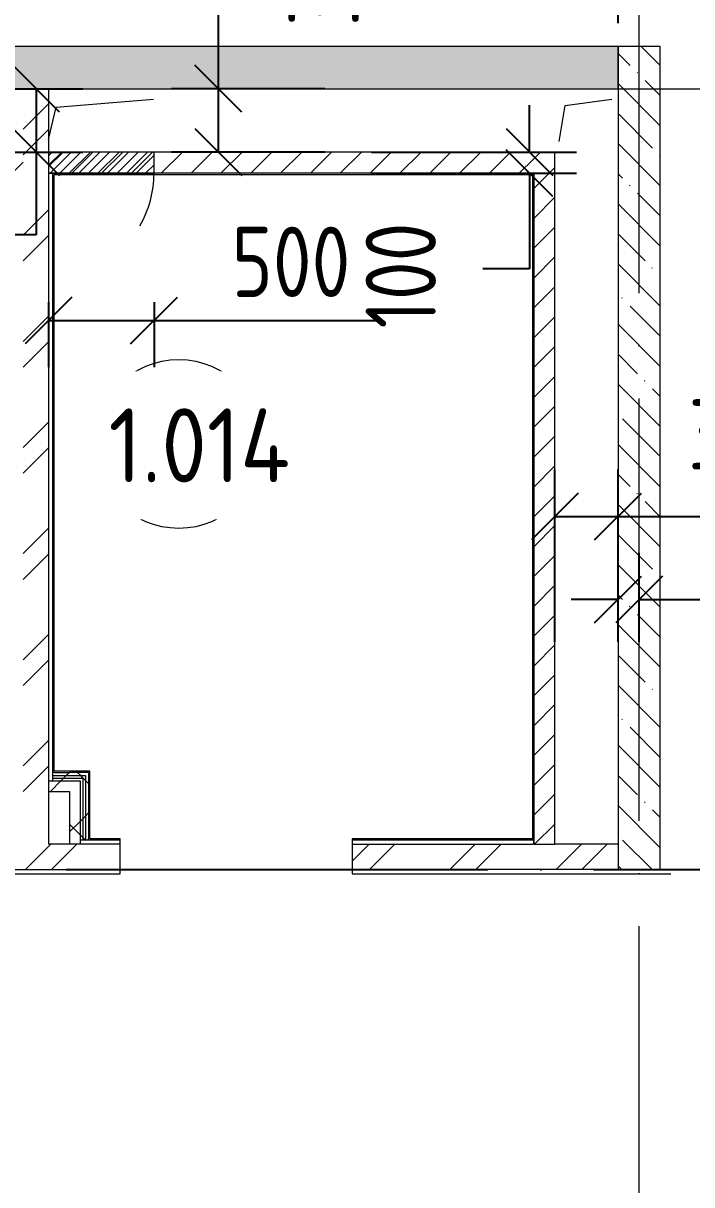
# Model space of a CAD drawing. Header units: millimetres. Extents: x -68946 to 288321, y -402657 to 324925.
# Drawn here: x 66230 to 69399, y 53181 to 58685 of the extents above; entities that cross this region are included whole.
import ezdxf

# ---------------------------------------------------------------- set-up
doc = ezdxf.new("R2010")
doc.units = ezdxf.units.MM
doc.linetypes.add('ADSK_Линия сетки', pattern=[2500, 2000, -250, 0, -250])
doc.layers.get('Defpoints').update_dxf_attribs({"color": 250})
for name, color, linetype, lineweight in [('A-____-____-DIMS', 250, 'Continuous', 9), ('A-AREA-____-IDEN', 250, 'Continuous', 9), ('A-DETL-GENF-OTLN', 250, 'Continuous', 5), ('A-DOOR-____-MCUT', 250, 'Continuous', 5), ('A-DOOR-____-OTLN', 250, 'Continuous', 5), ('A-GLAZ-____-OTLN', 250, 'Continuous', 5), ('A-WALL-____-MCUT', 250, 'Continuous', 13), ('A-WALL-____-PATT', 250, 'Continuous', 13), ('A-WALL-FNSH-MCUT', 250, 'Continuous', 13), ('I-WALL-____-OTLN', 250, 'Continuous', 9), ('S-GRID-____-OTLN', 250, 'Continuous', 9)]:
    doc.layers.add(name, color=color, linetype=linetype, lineweight=lineweight)
doc.styles.add('ISOCPEUR_1', font='isocpeur.ttf', dxfattribs={"width": 0.9, "height": 250})
doc.styles.get("Standard").update_dxf_attribs({"font": 'ГОСТ тип А.ttf'})
doc.dimstyles.new('А3', dxfattribs={"dimtxt": 333, "dimasz": 222, "dimexe": 222, "dimexo": 111, "dimgap": 111, "dimtad": 1, "dimtoh": 1, "dimdec": 0, "dimrnd": 0.0015, "dimzin": 0, "dimdsep": 46, "dimtxsty": 'Standard', "dimblk": 'OBLIQUE', "dimcen": 0, "dimclrd": 7, "dimclre": 7, "dimclrt": 7, "dimadec": 0, "dimazin": 0, "dimtfac": 1, "dimtdec": 0, "dimtofl": 0, "dimtmove": 0, "dimatfit": 3, "dimfxl": 1, "dimtolj": 1, "dimtzin": 0, "dimarcsym": 0})
pattern_1 = [(45, (0, 0), (-251.4472, 251.4472), []), (45, (0, 381), (-251.4472, 251.4472), [])]
pattern_2 = [(45, (0, 0), (-70.71068, 70.71068), [])]
pattern_3 = [(45, (0, 0), (-141.42136, 141.42136), []), (135, (0, 0), (-141.42136, -141.42136), [])]

# ---------------------------------------------------------------- blocks, each defined once
blk = doc.blocks.new('_Wn_-As_OpeningMEP_floor__Rectangular - _Wn_-As_OpeningMEP_floor__Rectangular-32466855-Кладочный план на отм_ 0_000_ Секция 1_')
at = {"layer": 'A-DETL-GENF-OTLN'}
for p, q in [((-125, -50), (-95.3, 120.3)), ((-95.3, 120.3), (125, 150))]:
    blk.add_line(p, q, dxfattribs=at)
blk = doc.blocks.new('_Wn_-As_OpeningMEP_floor__Rectangular - _Wn_-As_OpeningMEP_floor__Rectangular-V21-Кладочный план на отм_ 0_000_ Секция 1_')
at = {"layer": 'A-DETL-GENF-OTLN'}
for p, q in [((-247.7, -40.1), (-212.2, 112.2)), ((-212.2, 112.2), (250, 150))]:
    blk.add_line(p, q, dxfattribs=at)
blk = doc.blocks.new('АР_Люк - ЛРС_ВК_500х400_наружный_NCS S 1000-N-42722041-Кладочный план на отм_ 0_000_ Секция 1_')
at = {"layer": 'A-DOOR-____-OTLN'}
h = blk.add_hatch(dxfattribs=at)
h.set_pattern_fill('FP_29', color=256, style=0, pattern_type=2)
h.set_pattern_definition([(45, (125, 0), (-22.6274, 22.6274), [])])
h.paths.add_polyline_path([(375, 50), (-125, 50), (-125, -50), (375, -50)])
at = {"layer": 'A-DETL-GENF-OTLN', "lineweight": 9}
for p, q in [((375, 50), (-125, 50)), ((-125, 50), (-125, -50)), ((375, -50), (375, 50)), ((-125, -50), (375, -50))]:
    blk.add_line(p, q, dxfattribs=at)
at = {"layer": 'A-DOOR-____-MCUT'}
blk.add_arc((375, 50), 500, 150, 180, dxfattribs=at)
blk = doc.blocks.new('AAR_СКБ_Марка_Помещения - Номер-17325395-Кладочный план на отм_ 0_000_ Секция 1_')
at = {"layer": 'A-AREA-____-IDEN'}
blk.add_circle((0, 1.502), 4, dxfattribs=at)
blk = doc.blocks.new('_Oblique')
at = {"color": 0, "linetype": 'ByBlock', "lineweight": -2}
blk.add_line((-0.5, -0.5), (0.5, 0.5), dxfattribs=at)
blk = doc.blocks.new('DIMBLOCK172-Кладочный план на отм_ 0_000_ Секция 1_')
at = {"layer": 'A-____-____-DIMS', "color": 7, "lineweight": -2, "transparency": 16777216}
for p, q in [((68630.4, 58075), (68630.4, 58297)), ((67881.2, 58075), (68852.4, 58075)), ((67881.2, 57975), (68852.4, 57975)), ((68630.4, 57975), (68630.4, 57522.2)), ((68630.4, 57522.2), (68408.4, 57522.2))]:
    blk.add_line(p, q, dxfattribs=at)
at = {"layer": 'Defpoints', "color": 0, "transparency": 16777216}
for p in [(67770.2, 58075), (68630.4, 58075), (67770.2, 57975)]:
    blk.add_point(p, dxfattribs=at)
at = {"layer": 'A-____-____-DIMS', "color": 7, "lineweight": -2, "transparency": 16777216, "xscale": 222, "yscale": 222, "zscale": 222}
for p, rotation in [((68630.4, 58075), 270), ((68630.4, 57975), 90)]:
    blk.add_blockref('_Oblique', p, dxfattribs=dict(at, rotation=rotation))
at = {"layer": 'A-____-____-DIMS', "color": 7, "transparency": 16777216, "insert": (67853.4, 57239.1), "char_height": 333, "width": 1.678, "attachment_point": 1, "rotation": 90, "line_spacing_factor": 1.022761}
blk.add_mtext('\\A1;100', dxfattribs=at)
blk = doc.blocks.new('DIMBLOCK173-Кладочный план на отм_ 0_000_ Секция 1_')
at = {"layer": 'A-____-____-DIMS', "color": 7, "lineweight": -2, "transparency": 16777216}
for p, q in [((67155.1, 58375), (67155.1, 58989)), ((67155.1, 58989), (67377.1, 58989)), ((67659.2, 58375), (66933.1, 58375)), ((67155.1, 58075), (67155.1, 58375)), ((67659.2, 58075), (66933.1, 58075))]:
    blk.add_line(p, q, dxfattribs=at)
at = {"layer": 'Defpoints', "color": 0, "transparency": 16777216}
for p in [(67155.1, 58375), (67770.2, 58375), (67770.2, 58075)]:
    blk.add_point(p, dxfattribs=at)
at = {"layer": 'A-____-____-DIMS', "color": 7, "lineweight": -2, "transparency": 16777216, "xscale": 222, "yscale": 222, "zscale": 222}
for p, rotation in [((67155.1, 58375), 90), ((67155.1, 58075), 270)]:
    blk.add_blockref('_Oblique', p, dxfattribs=dict(at, rotation=rotation))
at = {"layer": 'A-____-____-DIMS', "color": 7, "transparency": 16777216, "insert": (67488.1, 58672.7), "char_height": 333, "width": 1.862, "attachment_point": 1, "rotation": 90, "line_spacing_factor": 1.022761}
blk.add_mtext('\\A1;300', dxfattribs=at)
blk = doc.blocks.new('DIMBLOCK178-Кладочный план на отм_ 0_000_ Секция 1_')
at = {"layer": 'A-____-____-DIMS', "color": 7, "lineweight": -2, "transparency": 16777216}
for p, q in [((68750, 55753.5), (68750, 56570.1)), ((69050, 55753.5), (69050, 56570.1)), ((68750, 56348.1), (69050, 56348.1)), ((69050, 56348.1), (70126.7, 56348.1))]:
    blk.add_line(p, q, dxfattribs=at)
at = {"layer": 'Defpoints', "color": 0, "transparency": 16777216}
for p in [(69050, 56348.1), (68750, 55642.5), (69050, 55642.5)]:
    blk.add_point(p, dxfattribs=at)
at = {"layer": 'A-____-____-DIMS', "color": 7, "lineweight": -2, "transparency": 16777216, "xscale": 222, "yscale": 222, "zscale": 222, "rotation": 180}
blk.add_blockref('_Oblique', (68750, 56348.1), dxfattribs=at)
at = {"layer": 'A-____-____-DIMS', "color": 7, "lineweight": -2, "transparency": 16777216, "xscale": 222, "yscale": 222, "zscale": 222}
blk.add_blockref('_Oblique', (69050, 56348.1), dxfattribs=at)
at = {"layer": 'A-____-____-DIMS', "color": 7, "transparency": 16777216, "insert": (69383, 56903.1), "char_height": 333, "width": 1.862, "attachment_point": 1, "line_spacing_factor": 1.022761}
blk.add_mtext('\\A1;300', dxfattribs=at)
blk = doc.blocks.new('DIMBLOCK179-Кладочный план на отм_ 0_000_ Секция 1_')
at = {"layer": 'A-____-____-DIMS', "color": 7, "lineweight": -2, "transparency": 16777216}
for p, q in [((69050, 55753.5), (69050, 56176.5)), ((69150, 55753.5), (69150, 56176.5)), ((69050, 55954.5), (68828, 55954.5)), ((69150, 55954.5), (70382.1, 55954.5))]:
    blk.add_line(p, q, dxfattribs=at)
at = {"layer": 'Defpoints', "color": 0, "transparency": 16777216}
for p in [(69150, 55954.5), (69050, 55642.5), (69150, 55642.5)]:
    blk.add_point(p, dxfattribs=at)
at = {"layer": 'A-____-____-DIMS', "color": 7, "lineweight": -2, "transparency": 16777216, "xscale": 222, "yscale": 222, "zscale": 222}
blk.add_blockref('_Oblique', (69050, 55954.5), dxfattribs=at)
at = {"layer": 'A-____-____-DIMS', "color": 7, "lineweight": -2, "transparency": 16777216, "xscale": 222, "yscale": 222, "zscale": 222, "rotation": 180}
blk.add_blockref('_Oblique', (69150, 55954.5), dxfattribs=at)
at = {"layer": 'A-____-____-DIMS', "color": 7, "transparency": 16777216, "insert": (69705, 56509.5), "char_height": 333, "width": 1.678, "attachment_point": 1, "line_spacing_factor": 1.022761}
blk.add_mtext('\\A1;100', dxfattribs=at)
blk = doc.blocks.new('DIMBLOCK187-Кладочный план на отм_ 0_000_ Секция 1_')
at = {"layer": 'A-____-____-DIMS', "color": 7, "lineweight": -2, "transparency": 16777216}
for p, q in [((65552.5, 58375), (66513.2, 58375)), ((66291.2, 58375), (66291.2, 58075)), ((65552.5, 58075), (66513.2, 58075)), ((66291.2, 58075), (66291.2, 57682.6)), ((66291.2, 57682.6), (66069.2, 57682.6))]:
    blk.add_line(p, q, dxfattribs=at)
at = {"layer": 'Defpoints', "color": 0, "transparency": 16777216}
for p in [(65441.5, 58375), (66291.2, 58375), (65441.5, 58075)]:
    blk.add_point(p, dxfattribs=at)
at = {"layer": 'A-____-____-DIMS', "color": 7, "lineweight": -2, "transparency": 16777216, "xscale": 222, "yscale": 222, "zscale": 222}
for p, rotation in [((66291.2, 58375), 90), ((66291.2, 58075), 270)]:
    blk.add_blockref('_Oblique', p, dxfattribs=dict(at, rotation=rotation))
at = {"layer": 'A-____-____-DIMS', "color": 7, "transparency": 16777216, "insert": (65514.2, 57366.2), "char_height": 333, "width": 1.862, "attachment_point": 1, "rotation": 90, "line_spacing_factor": 1.022761}
blk.add_mtext('\\A1;300', dxfattribs=at)
blk = doc.blocks.new('DIMBLOCK384-Кладочный план на отм_ 0_000_ Секция 1_')
at = {"layer": 'A-____-____-DIMS', "color": 7, "lineweight": -2, "transparency": 16777216}
for p, q in [((63750, 58686), (63750, 60593.3)), ((69050, 58686), (69050, 60593.3)), ((63750, 60371.3), (69050, 60371.3))]:
    blk.add_line(p, q, dxfattribs=at)
at = {"layer": 'Defpoints', "color": 0, "transparency": 16777216}
for p in [(69050, 60371.3), (63750, 58575), (69050, 58575)]:
    blk.add_point(p, dxfattribs=at)
at = {"layer": 'A-____-____-DIMS', "color": 7, "lineweight": -2, "transparency": 16777216, "xscale": 222, "yscale": 222, "zscale": 222, "rotation": 180}
blk.add_blockref('_Oblique', (63750, 60371.3), dxfattribs=at)
at = {"layer": 'A-____-____-DIMS', "color": 7, "lineweight": -2, "transparency": 16777216, "xscale": 222, "yscale": 222, "zscale": 222}
blk.add_blockref('_Oblique', (69050, 60371.3), dxfattribs=at)
at = {"layer": 'A-____-____-DIMS', "color": 7, "transparency": 16777216, "insert": (66400, 60648.8), "char_height": 333, "width": 2.483, "attachment_point": 5}
blk.add_mtext('\\A1;5300', dxfattribs=at)
blk = doc.blocks.new('DIMBLOCK385-Кладочный план на отм_ 0_000_ Секция 1_')
at = {"layer": 'A-____-____-DIMS', "color": 7, "lineweight": -2, "transparency": 16777216}
for p, q in [((69050, 58686), (69050, 60783.3)), ((69150, 60582.3), (69150, 60783.3)), ((69050, 60561.3), (68828, 60561.3)), ((69150, 60561.3), (70382.1, 60561.3))]:
    blk.add_line(p, q, dxfattribs=at)
at = {"layer": 'Defpoints', "color": 0, "transparency": 16777216}
for p in [(69150, 60561.3), (69150, 60471.3), (69050, 58575)]:
    blk.add_point(p, dxfattribs=at)
at = {"layer": 'A-____-____-DIMS', "color": 7, "lineweight": -2, "transparency": 16777216, "xscale": 222, "yscale": 222, "zscale": 222}
blk.add_blockref('_Oblique', (69050, 60561.3), dxfattribs=at)
at = {"layer": 'A-____-____-DIMS', "color": 7, "lineweight": -2, "transparency": 16777216, "xscale": 222, "yscale": 222, "zscale": 222, "rotation": 180}
blk.add_blockref('_Oblique', (69150, 60561.3), dxfattribs=at)
at = {"layer": 'A-____-____-DIMS', "color": 7, "transparency": 16777216, "insert": (69705, 61116.3), "char_height": 333, "width": 1.678, "attachment_point": 1, "line_spacing_factor": 1.022761}
blk.add_mtext('\\A1;100', dxfattribs=at)
blk = doc.blocks.new('DIMBLOCK430-Кладочный план на отм_ 0_000_ Секция 1_')
at = {"layer": 'A-____-____-DIMS', "color": 7, "lineweight": -2, "transparency": 16777216}
for p, q in [((66350, 57364), (66350, 57055.1)), ((66850, 57364), (66850, 57055.1)), ((66350, 57277.1), (66850, 57277.1)), ((66850, 57277.1), (67926.7, 57277.1))]:
    blk.add_line(p, q, dxfattribs=at)
at = {"layer": 'Defpoints', "color": 0, "transparency": 16777216}
for p in [(66350, 57475), (66850, 57475), (66850, 57277.1)]:
    blk.add_point(p, dxfattribs=at)
at = {"layer": 'A-____-____-DIMS', "color": 7, "lineweight": -2, "transparency": 16777216, "xscale": 222, "yscale": 222, "zscale": 222, "rotation": 180}
blk.add_blockref('_Oblique', (66350, 57277.1), dxfattribs=at)
at = {"layer": 'A-____-____-DIMS', "color": 7, "lineweight": -2, "transparency": 16777216, "xscale": 222, "yscale": 222, "zscale": 222}
blk.add_blockref('_Oblique', (66850, 57277.1), dxfattribs=at)
at = {"layer": 'A-____-____-DIMS', "color": 7, "transparency": 16777216, "insert": (67499.4, 57554.6), "char_height": 333, "width": 1.862, "attachment_point": 5}
blk.add_mtext('\\A1;500', dxfattribs=at)

msp = doc.modelspace()

# ---------------------------------------------------------------- hatches: boundary and pattern name
at = {"layer": 'A-WALL-____-PATT', "lineweight": 15}
h = msp.add_hatch(dxfattribs=at)
h.set_pattern_fill('FP_9', color=256, style=0, pattern_type=2)
h.set_pattern_definition([(50, (0, 0), (364.3679, -31.8783), [38.1, -419.1]), (355, (0, 0), (-70.4859, 382.1133), [30.48, -335.28]), (100.451, (30.36, -2.66), (293.885, 350.2334), [32.38, -356.18]), (46.184, (0, 101.6), (542.1585, -84.0858), [57.15, -628.65]), (96.636, (45.2, 94.6), (474.805, 494.8554), [48.57, -534.27]), (351.184, (0, 101.6), (474.8102, 494.85), [45.72, -502.92]), (21, (50.8, 76.2), (303.2285, -204.5305), [38.1, -419.1]), (326, (50.8, 76.2), (123.6039, 368.376), [30.48, -335.28]), (71.451, (76.07, 59.16), (426.8341, 163.8427), [32.38, -356.18]), (37.5, (0, 0), (6.17665, 169.11015), [16.764, -314.452, 16.764, -323.596, -336.55]), (37.5, (0, 0), (6.17665, 169.11015), [-671.576, 16.764, -319.786]), (7.5, (0, 0), (133.63888, 200.3615), [16.764, -177.292, 16.764, -306.832, -128.27]), (7.5, (0, 0), (133.63888, 200.3615), [-517.652, 16.764, -111.506]), (327.5, (-113.28, 0), (271.18182, -11.45836), [16.764, -110.236, 16.764, -379.476, -525.78]), (327.5, (-113.28, 0), (271.18182, -11.45836), [-523.24, 16.764, -509.016]), (317.5, (-164.08, 0), (296.2585, 50.85285), [16.764, -148.336, 16.764, -246.38, -373.38]), (317.5, (-164.08, 0), (296.2585, 50.85285), [-428.244, 16.764, -356.616])])
h.paths.add_polyline_path([(69050, 58375), (69050, 58575), (63749.9781, 58575.0085), (63749.9781, 58375.0085), (67102.2057, 58375.0031)])
h.paths.add_polyline_path([(63349.9781, 58375.0091), (63349.9781, 58575.0091), (63020.2294, 58575.0097), (63020.2294, 58375.0097), (63253.8734, 58375.0093)])
h.paths.add_polyline_path([(61820.2294, 58375.0116), (61820.2294, 58575.0116), (61170, 58575.0126), (61170, 58375.0126), (61685, 58375.0118)])
h.paths.add_polyline_path([(60270, 58375.014), (60270, 58575.014), (59249.9781, 58575.0157), (59249.9781, 58375.0157), (59405.5412, 58375.0154)])
h.paths.add_polyline_path([(58849.9781, 58375.0163), (58849.9781, 58575.0163), (54749.9781, 58575.0229), (54749.9781, 58375.0229), (58306.0176, 58375.0172)])
h.paths.add_polyline_path([(54349.9781, 58375.0235), (54349.9781, 58575.0235), (52850, 58575.0259), (52850, 58375.0259), (53907.9236, 58375.0242)])
h.paths.add_polyline_path([(51600, 58375.0279), (51600, 58575.0279), (50950, 58575.0289), (50950, 58375.0289)])
h.paths.add_polyline_path([(49649.9781, 58375.031), (49649.9781, 58575.031), (48550, 58575.0328), (48550, 58375.0328), (49509.8296, 58375.0312)])
h.paths.add_polyline_path([(45349.9781, 58375.0379), (45349.9781, 58575.0379), (44200.229, 58575.0397), (44200.229, 58375.0397), (45111.7356, 58375.0383)])
h.paths.add_polyline_path([(41400.229, 58375.0442), (41400.229, 58575.0442), (41249.9781, 58575.0444), (41249.9781, 58375.0444), (41263.4033, 58375.0444)])
h.paths.add_polyline_path([(40849.9781, 58375.0451), (40849.9781, 58575.0451), (39850, 58575.0467), (39850, 58375.0467), (40713.6415, 58375.0453)])
h.paths.add_polyline_path([(38600, 58375.0487), (38600, 58575.0487), (37950, 58575.0497), (37950, 58375.0497), (38514.5945, 58375.0488)])
h.paths.add_polyline_path([(37050, 58375.0512), (37050, 58575.0512), (36349.9781, 58575.0523), (36349.9781, 58375.0523), (36865.3093, 58375.0515)])
h.paths.add_polyline_path([(35949.9781, 58375.0529), (35949.9781, 58575.0529), (35500, 58575.0536), (35500, 58375.0536), (35765.7858, 58375.0532)])
h.paths.add_polyline_path([(32700, 58375.0581), (32700, 58575.0581), (31725.0002, 58575.0597), (31724.9998, 58375.0597), (32655, 58375.0582)])
h = msp.add_hatch(dxfattribs=at)
h.set_pattern_fill('FP_8', color=256, style=0, pattern_type=2)
h.set_pattern_definition([(135, (0, 0), (-142.5612, -142.5612), []), (135, (142.56, 0), (-142.5612, -142.5612), [252.016, -50.403, 3.353, -47.05])])
h.paths.add_polyline_path([(69050, 54675.0006), (69250, 54675.0006), (69250, 58575), (69050, 58575), (69050, 56804.3843)])
h = msp.add_hatch(dxfattribs=at)
h.set_pattern_fill('FP_2', color=256, style=0, pattern_type=2)
h.set_pattern_definition(pattern_1)
h.paths.add_polyline_path([(66350, 54795.0006), (66350, 58375.0043), (66230, 58375.0045), (66230, 54795.0006), (66277.5631, 54795.0006)])
h = msp.add_hatch(dxfattribs=at)
h.set_pattern_fill('FP_6', color=94, style=0, pattern_type=2)
h.set_pattern_definition(pattern_2)
h.paths.add_polyline_path([(66230, 57975), (66230, 58075), (64430, 58075), (64430, 57975), (64903.1587, 57975)])
h = msp.add_hatch(dxfattribs=at)
h.set_pattern_fill('FP_6', color=94, style=0, pattern_type=2)
h.set_pattern_definition(pattern_2)
h.paths.add_polyline_path([(68650, 57975), (68650, 58075), (66350, 58075), (66350, 57975), (67102.2057, 57975)])
h = msp.add_hatch(dxfattribs=at)
h.set_pattern_fill('FP_6', color=94, style=0, pattern_type=2)
h.set_pattern_definition(pattern_2)
h.paths.add_polyline_path([(68650, 54795.0006), (68750, 54795.0006), (68750, 58075), (68650, 58075), (68650, 56804.3843)])
h = msp.add_hatch(dxfattribs=at)
h.set_pattern_fill('FP_28', color=42, style=0, pattern_type=2)
h.set_pattern_definition(pattern_3)
h.paths.add_polyline_path([(66450, 55045.0006), (66450, 55095.0006), (66350, 55095.0006), (66350, 55045.0006), (66415.0035, 55045.0006)])
h = msp.add_hatch(dxfattribs=at)
h.set_pattern_fill('FP_28', color=42, style=0, pattern_type=2)
h.set_pattern_definition(pattern_3)
h.paths.add_polyline_path([(66450, 54795.0006), (66500, 54795.0006), (66500, 55095.0006), (66450, 55095.0006), (66450, 54927.5945)])
h = msp.add_hatch(dxfattribs=at)
h.set_pattern_fill('FP_2', color=256, style=0, pattern_type=2)
h.set_pattern_definition(pattern_1)
h.paths.add_polyline_path([(69050, 54675.0006), (69050, 54795.0006), (67790.0225, 54795.0006), (67790.0225, 54675.0006)])
h.paths.add_polyline_path([(66690.0225, 54675.0006), (66690.0225, 54795.0006), (65920, 54795.0006), (65920, 54675.0006), (66552.4439, 54675.0006)])
h.paths.add_polyline_path([(64820, 54675.0006), (64820, 54795.0006), (64430, 54795.0006), (64430, 54675.0006)])
at = {"layer": 'I-WALL-____-OTLN'}
h = msp.add_hatch(dxfattribs=at)
h.set_pattern_fill('FP_28', color=30, style=0, pattern_type=2)
h.set_pattern_definition(pattern_3)
h.paths.add_polyline_path([(66450, 55120.0006), (66525, 55120.0006), (66525, 55135.0006), (66370, 55135.0006), (66370, 55120.0006), (66415.0035, 55120.0006)])
h = msp.add_hatch(dxfattribs=at)
h.set_pattern_fill('FP_28', color=30, style=0, pattern_type=2)
h.set_pattern_definition(pattern_3)
h.paths.add_polyline_path([(66512.5, 55107.5006), (66512.5, 55120.0006), (66370, 55120.0006), (66370, 55107.5006), (66500, 55107.5006)])
h = msp.add_hatch(dxfattribs=at)
h.set_pattern_fill('FP_28', color=30, style=0, pattern_type=2)
h.set_pattern_definition(pattern_3)
h.paths.add_polyline_path([(66500, 55095.0006), (66500, 55107.5006), (66370, 55107.5006), (66370, 55095.0006), (66450, 55095.0006)])
h = msp.add_hatch(dxfattribs=at)
h.set_pattern_fill('FP_28', color=30, style=0, pattern_type=2)
h.set_pattern_definition(pattern_3)
h.paths.add_polyline_path([(66500, 54815.0006), (66512.5, 54815.0006), (66512.5, 55107.5006), (66500, 55107.5006), (66500, 54927.5945)])
h = msp.add_hatch(dxfattribs=at)
h.set_pattern_fill('FP_28', color=30, style=0, pattern_type=2)
h.set_pattern_definition(pattern_3)
h.paths.add_polyline_path([(66512.5, 54815.0006), (66525, 54815.0006), (66525, 55120.0006), (66512.5, 55120.0006), (66512.5, 54927.5945)])
h = msp.add_hatch(dxfattribs=at)
h.set_pattern_fill('FP_28', color=30, style=0, pattern_type=2)
h.set_pattern_definition(pattern_3)
h.paths.add_polyline_path([(66525, 54815.0006), (66540, 54815.0006), (66540, 55135.0006), (66525, 55135.0006), (66525, 54927.5945)])

# ---------------------------------------------------------------- linework, layer by layer
at = {"linetype": 'ADSK_Линия сетки'}
msp.add_line((-3569.5512, 54675.0006), (72376.0288, 54675.0006), dxfattribs=at)
at = {"layer": 'A-WALL-____-MCUT', "lineweight": 15}
for p, q in [((69050, 58575), (63749.9781, 58575.0085)), ((69050, 58375), (69050, 58575)), ((69250, 58575), (69050, 58575)), ((69050, 58575), (69050, 58375)), ((69250, 54675.0006), (69250, 58575)), ((66350, 58375.0043), (66230, 58375.0045)), ((66350, 58375.0043), (69050, 58375)), ((66350, 58375.0043), (66350, 54795.0006)), ((69050, 58375), (69050, 54675.0006)), ((68750, 58075), (66350, 58075)), ((68750, 54795.0006), (68750, 58075)), ((66370, 57975), (66350, 57975)), ((68650, 57975), (66370, 57975)), ((66370, 55120.0006), (66370, 57975)), ((66376, 57969), (68644, 57969)), ((66376, 55141.0006), (66376, 57969)), ((68644, 57969), (68644, 54821.0006)), ((68650, 57975), (68650, 54795.0006)), ((68650, 54815.0006), (68650, 57975)), ((66376, 55135.0006), (66370, 55135.0006)), ((66370, 55120.0006), (66525, 55120.0006)), ((66370, 55095.0006), (66370, 55120.0006)), ((66370, 55107.5006), (66512.5, 55107.5006)), ((66546, 55141.0006), (66376, 55141.0006)), ((66376, 55135.0006), (66450, 55135.0006)), ((66540, 55135.0006), (66450, 55135.0006)), ((66512.5, 55107.5006), (66512.5, 54815.0006)), ((66525, 55120.0006), (66525, 54815.0006)), ((66540, 55135.0006), (66540, 54821.0006)), ((66546, 54821.0006), (66546, 55141.0006)), ((66350, 55095.0006), (66370, 55095.0006)), ((66350, 55045.0006), (66450, 55045.0006)), ((66370, 55095.0006), (66500, 55095.0006)), ((66450, 55045.0006), (66450, 54795.0006)), ((66500, 55095.0006), (66500, 54815.0006)), ((66540, 54815.0006), (66540, 54821.0006)), ((66690.0225, 54821.0006), (66546, 54821.0006)), ((66690.0225, 54815.0006), (66690.0225, 54821.0006)), ((68644, 54821.0006), (67790.0225, 54821.0006)), ((67790.0225, 54821.0006), (67790.0225, 54815.0006)), ((66540, 54795.0006), (66350, 54795.0006)), ((66500, 54815.0006), (66500, 54795.0006)), ((66525, 54815.0006), (66500, 54815.0006)), ((66690.0225, 54815.0006), (66525, 54815.0006)), ((66690.0225, 54795.0006), (66540, 54795.0006)), ((66690.0225, 54675.0006), (66690.0225, 54815.0006)), ((67790.0225, 54815.0006), (67790.0225, 54675.0006)), ((68650, 54815.0006), (67790.0225, 54815.0006)), ((67790.0225, 54795.0006), (68644, 54795.0006)), ((68650, 54795.0006), (68644, 54795.0006)), ((68650, 54795.0006), (68650, 54815.0006)), ((68650, 54795.0006), (68750, 54795.0006)), ((68650, 54795.0006), (68650, 54795.0006)), ((69050, 54795.0006), (68750, 54795.0006)), ((65920, 54675.0006), (66690.0225, 54675.0006)), ((69250, 54675.0006), (67790.0225, 54675.0006))]:
    msp.add_line(p, q, dxfattribs=at)
at = {"layer": 'A-WALL-FNSH-MCUT', "lineweight": 15}
for p, q in [((66690.0225, 54655.0006), (66690.0225, 54675.0006)), ((67790.0225, 54675.0006), (67790.0225, 54655.0006)), ((69299.9976, 54675.0006), (69250, 54675.0006)), ((65920, 54655.0006), (66690.0225, 54655.0006)), ((67790.0225, 54655.0006), (69299.9976, 54655.0006))]:
    msp.add_line(p, q, dxfattribs=at)
at = {"layer": 'S-GRID-____-OTLN', "linetype": 'ADSK_Линия сетки'}
for p, q in [((69150, 39906.0281), (69150, 61202.0051)), ((-3669.3683, 58375.0006), (72376.0288, 58375.0006))]:
    msp.add_line(p, q, dxfattribs=at)

# ---------------------------------------------------------------- block references
at = {"layer": 'A-AREA-____-IDEN', "xscale": 99.99999999999993, "yscale": 99.99999999999993, "zscale": 99.99999999999993}
msp.add_blockref('AAR_СКБ_Марка_Помещения - Номер-17325395-Кладочный план на отм_ 0_000_ Секция 1_', (66967.2659, 56541.4431), dxfattribs=at)
at = {"layer": 'A-DOOR-____-OTLN', "color": 50, "rotation": 180}
msp.add_blockref('АР_Люк - ЛРС_ВК_500х400_наружный_NCS S 1000-N-42722041-Кладочный план на отм_ 0_000_ Секция 1_', (66725, 58025), dxfattribs=at)
at = {"layer": 'A-GLAZ-____-OTLN'}
for name, p in [('_Wn_-As_OpeningMEP_floor__Rectangular - _Wn_-As_OpeningMEP_floor__Rectangular-V21-Кладочный план на отм_ 0_000_ Секция 1_', (66597.7053, 58175)), ('_Wn_-As_OpeningMEP_floor__Rectangular - _Wn_-As_OpeningMEP_floor__Rectangular-32466855-Кладочный план на отм_ 0_000_ Секция 1_', (68894.9807, 58175.0012))]:
    msp.add_blockref(name, p, dxfattribs=at)

# ---------------------------------------------------------------- dimensions: what is measured, and where the dimension line sits
at = {"layer": 'A-____-____-DIMS'}
for base, p1, p2, picture, middle in [((69150, 60561.3076), (69050, 58575), (69150, 60471.2521), 'DIMBLOCK385-Кладочный план на отм_ 0_000_ Секция 1_', (69988.05, 60561.3076)), ((69050, 56348.0534), (68750, 55642.5497), (69050, 55642.5497), 'DIMBLOCK178-Кладочный план на отм_ 0_000_ Секция 1_', (69699.35, 56348.0534)), ((69150, 55954.4813), (69050, 55642.5497), (69150, 55642.5497), 'DIMBLOCK179-Кладочный план на отм_ 0_000_ Секция 1_', (69988.05, 55954.4813))]:
    dim = msp.add_linear_dim(base=base, p1=p1, p2=p2, dimstyle='А3', dxfattribs=at)
    dim.commit()
    dim.dimension.update_dxf_attribs({"geometry": picture, "text_midpoint": middle, "dimtype": 160})
for base, p1, p2, picture, middle in [((69050, 60371.2672), (63749.9781, 58575.0006), (69050, 58575), 'DIMBLOCK384-Кладочный план на отм_ 0_000_ Секция 1_', (66399.989, 60648.7672)), ((66850, 57277.1467), (66350, 57475), (66850, 57475), 'DIMBLOCK430-Кладочный план на отм_ 0_000_ Секция 1_', (67499.35, 57554.6467))]:
    dim = msp.add_linear_dim(base=base, p1=p1, p2=p2, dimstyle='А3', dxfattribs=at)
    dim.commit()
    dim.dimension.update_dxf_attribs({"geometry": picture, "text_midpoint": middle})
for base, p1, p2, picture, middle in [((67155.1021, 58375.0019), (67770.1776, 58075), (67770.1778, 58375.0019), 'DIMBLOCK173-Кладочный план на отм_ 0_000_ Секция 1_', (67710.1021, 58989.0196)), ((66291.1965, 58375.0056), (65441.4715, 58075), (65441.473, 58375.0056), 'DIMBLOCK187-Кладочный план на отм_ 0_000_ Секция 1_', (65736.1965, 57682.5967)), ((68630.4134, 58075), (67770.1776, 57975), (67770.1776, 58075), 'DIMBLOCK172-Кладочный план на отм_ 0_000_ Секция 1_', (68075.4134, 57522.1736))]:
    dim = msp.add_linear_dim(base=base, p1=p1, p2=p2, angle=90, dimstyle='А3', dxfattribs=at)
    dim.commit()
    dim.dimension.update_dxf_attribs({"geometry": picture, "text_midpoint": middle, "dimtype": 160, "text_rotation": 90})

# ---------------------------------------------------------------- next in the draw order: texts
at = {"layer": 'A-AREA-____-IDEN', "insert": (66634.2917, 56860.1737), "char_height": 350, "width": 764.809875, "attachment_point": 1, "style": 'ISOCPEUR_1', "bg_fill": 3, "box_fill_scale": 1.5, "bg_fill_color": 256, "bg_fill_transparency": 0}
msp.add_mtext('1.014', dxfattribs=at)

doc.saveas('drawing.dxf')
